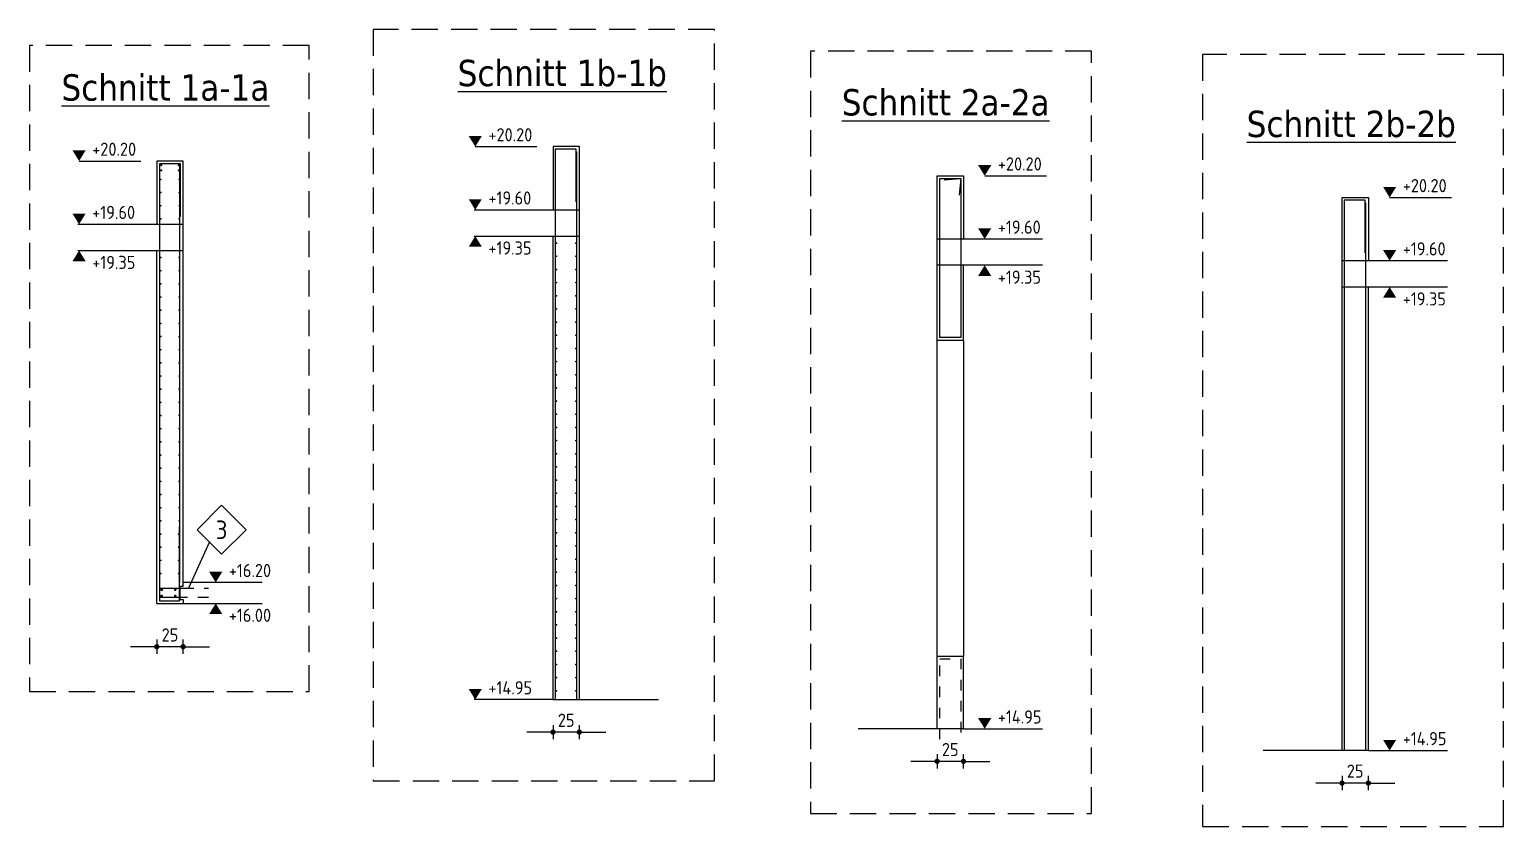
# Model space of a CAD drawing. Extents: x -10 to 76.6, y -8.8 to 49.1.
# Drawn here: x 45.81 to 59.8, y -8.81 to -1.24 of the extents above; entities that cross this region are included whole.
import ezdxf
from ezdxf.enums import TextEntityAlignment as Align

# ---------------------------------------------------------------- set-up
doc = ezdxf.new("R2010")
doc.units = 0
doc.header["$LTSCALE"] = 0.5
for name, pattern in [('AUSGEZOGEN', [1000.01, 1000, 0.01]), ('HIDDEN2', [0.187, 0.125, -0.062]), ('STRICHLINIE', [0.75, 0.5, -0.25])]:
    doc.linetypes.add(name, pattern=pattern)
for name, color, linetype in [('AFU', 7, 'Continuous'), ('BETON', 7, 'Continuous'), ('DETAIL', 7, 'Continuous'), ('HBT', 7, 'Continuous'), ('HILFE', 7, 'Continuous'), ('koten', 7, 'Continuous'), ('MASSE', 7, 'Continuous'), ('OBJEKT', 7, 'Continuous'), ('RND', 7, 'Continuous'), ('TEXT', 7, 'Continuous')]:
    doc.layers.add(name, color=color, linetype=linetype)
doc.styles.add('helv', font='tahoma.ttf')
doc.styles.add('txt', font='isocp.shx')
doc.linetypes.add('AFU_50K', pattern='A,0.15,["/",Standard,S=0.2,R=0,X=-0.01,Y=-0.1],0.07,["/",Standard,S=0.2,R=0,X=-0.01,Y=-0.1],0.15', length=0.37)
doc.dimstyles.new('DOT_I', dxfattribs={"dimscale": 0.5, "dimtxt": 0.25, "dimasz": 0.25, "dimexe": 0.1, "dimexo": 0.3, "dimgap": 0.1, "dimtad": 1, "dimdec": 3, "dimzin": 3, "dimtxsty": 'txt', "dimblk": 'DOT', "dimblk1": 'DOT', "dimblk2": 'DOT', "dimsah": 1, "dimcen": 0.1, "dimse1": 1, "dimse2": 1, "dimazin": 0, "dimtfac": 1, "dimtdec": 4, "dimtix": 1, "dimtmove": 2, "dimatfit": 3, "dimfxl": 0, "dimtvp": 1, "dimtolj": 1, "dimtzin": 0, "dimarcsym": 0})

# ---------------------------------------------------------------- blocks, each defined once
blk = doc.blocks.new('DOT')
at = {"layer": 'MASSE', "color": 7, "linetype": 'Continuous'}
for p, q in [((0, 0), (-1, 0)), ((0, 0.54), (0, -0.54))]:
    blk.add_line(p, q, dxfattribs=at)
at = {"layer": 'MASSE', "color": 7, "linetype": 'Continuous', "const_width": 0.2}
blk.add_lwpolyline([(-0.1, 0, 1), (0.1, 0, 1)], format="xyb", close=True, dxfattribs=at)
blk = doc.blocks.new('*D20')
at = {"layer": 'Defpoints', "color": 0, "linetype": 'AUSGEZOGEN', "transparency": 16777216}
for p in [(47.015, -7.103), (47.015, -7.103), (47.265, -7.103)]:
    blk.add_point(p, dxfattribs=at)
at = {"layer": 'MASSE', "color": 0, "linetype": 'AUSGEZOGEN', "lineweight": -2, "transparency": 16777216}
for p, q in [((46.89, -7.103), (46.765, -7.103)), ((47.265, -7.103), (47.015, -7.103)), ((47.39, -7.103), (47.515, -7.103))]:
    blk.add_line(p, q, dxfattribs=at)
at = {"layer": 'MASSE', "color": 0, "linetype": 'AUSGEZOGEN', "lineweight": -2, "transparency": 16777216, "xscale": 0.125, "yscale": 0.125, "zscale": 0.125}
blk.add_blockref('DOT', (47.015, -7.103), dxfattribs=at)
at = {"layer": 'MASSE', "color": 0, "linetype": 'AUSGEZOGEN', "lineweight": -2, "transparency": 16777216, "xscale": 0.125, "yscale": 0.125, "zscale": 0.125, "rotation": 180}
blk.add_blockref('DOT', (47.265, -7.103), dxfattribs=at)
at = {"layer": 'MASSE', "color": 0, "linetype": 'AUSGEZOGEN', "transparency": 16777216, "insert": (47.14, -6.991), "char_height": 0.125, "attachment_point": 5, "style": 'txt'}
blk.add_mtext('\\A1;25', dxfattribs=at)
blk = doc.blocks.new('okrd_o')
at = {"layer": 'koten', "color": 7, "linetype": 'Continuous'}
blk.add_solid([(-0.125, 0.202), (0.125, 0.202), (0, 0)], dxfattribs=at)
at = {"layer": 'koten', "style": 'txt'}
blk.add_attdef('OKRD', (0.25, 0.1), '', height=0.25, dxfattribs=at)
blk = doc.blocks.new('okrd_u')
at = {"layer": 'koten', "color": 7, "linetype": 'Continuous'}
blk.add_solid([(-0.125, -0.202), (0.125, -0.202), (0, 0)], dxfattribs=at)
at = {"layer": 'koten', "style": 'txt'}
blk.add_attdef('OKRD', (0.25, -0.35), '', height=0.25, dxfattribs=at)
blk = doc.blocks.new('*D21')
at = {"layer": 'Defpoints', "color": 0, "linetype": 'AUSGEZOGEN', "transparency": 16777216}
for p in [(50.776, -7.914), (50.776, -7.914), (51.026, -7.914)]:
    blk.add_point(p, dxfattribs=at)
at = {"layer": 'MASSE', "color": 0, "linetype": 'AUSGEZOGEN', "lineweight": -2, "transparency": 16777216}
for p, q in [((50.651, -7.914), (50.526, -7.914)), ((51.026, -7.914), (50.776, -7.914)), ((51.151, -7.914), (51.276, -7.914))]:
    blk.add_line(p, q, dxfattribs=at)
at = {"layer": 'MASSE', "color": 0, "linetype": 'AUSGEZOGEN', "lineweight": -2, "transparency": 16777216, "xscale": 0.125, "yscale": 0.125, "zscale": 0.125}
blk.add_blockref('DOT', (50.776, -7.914), dxfattribs=at)
at = {"layer": 'MASSE', "color": 0, "linetype": 'AUSGEZOGEN', "lineweight": -2, "transparency": 16777216, "xscale": 0.125, "yscale": 0.125, "zscale": 0.125, "rotation": 180}
blk.add_blockref('DOT', (51.026, -7.914), dxfattribs=at)
at = {"layer": 'MASSE', "color": 0, "linetype": 'AUSGEZOGEN', "transparency": 16777216, "insert": (50.901, -7.801), "char_height": 0.125, "attachment_point": 5, "style": 'txt'}
blk.add_mtext('\\A1;25', dxfattribs=at)
blk = doc.blocks.new('*D22')
at = {"layer": 'Defpoints', "color": 0, "linetype": 'AUSGEZOGEN', "transparency": 16777216}
for p in [(54.422, -8.191), (54.422, -8.191), (54.672, -8.191)]:
    blk.add_point(p, dxfattribs=at)
at = {"layer": 'MASSE', "color": 0, "linetype": 'AUSGEZOGEN', "lineweight": -2, "transparency": 16777216}
for p, q in [((54.297, -8.191), (54.172, -8.191)), ((54.672, -8.191), (54.422, -8.191)), ((54.797, -8.191), (54.922, -8.191))]:
    blk.add_line(p, q, dxfattribs=at)
at = {"layer": 'MASSE', "color": 0, "linetype": 'AUSGEZOGEN', "lineweight": -2, "transparency": 16777216, "xscale": 0.125, "yscale": 0.125, "zscale": 0.125}
blk.add_blockref('DOT', (54.422, -8.191), dxfattribs=at)
at = {"layer": 'MASSE', "color": 0, "linetype": 'AUSGEZOGEN', "lineweight": -2, "transparency": 16777216, "xscale": 0.125, "yscale": 0.125, "zscale": 0.125, "rotation": 180}
blk.add_blockref('DOT', (54.672, -8.191), dxfattribs=at)
at = {"layer": 'MASSE', "color": 0, "linetype": 'AUSGEZOGEN', "transparency": 16777216, "insert": (54.547, -8.079), "char_height": 0.125, "attachment_point": 5, "style": 'txt'}
blk.add_mtext('\\A1;25', dxfattribs=at)
blk = doc.blocks.new('*D23')
at = {"layer": 'Defpoints', "color": 0, "linetype": 'AUSGEZOGEN', "transparency": 16777216}
for p in [(58.266, -8.397), (58.266, -8.397), (58.516, -8.397)]:
    blk.add_point(p, dxfattribs=at)
at = {"layer": 'MASSE', "color": 0, "linetype": 'AUSGEZOGEN', "lineweight": -2, "transparency": 16777216}
for p, q in [((58.141, -8.397), (58.016, -8.397)), ((58.516, -8.397), (58.266, -8.397)), ((58.641, -8.397), (58.766, -8.397))]:
    blk.add_line(p, q, dxfattribs=at)
at = {"layer": 'MASSE', "color": 0, "linetype": 'AUSGEZOGEN', "lineweight": -2, "transparency": 16777216, "xscale": 0.125, "yscale": 0.125, "zscale": 0.125}
blk.add_blockref('DOT', (58.266, -8.397), dxfattribs=at)
at = {"layer": 'MASSE', "color": 0, "linetype": 'AUSGEZOGEN', "lineweight": -2, "transparency": 16777216, "xscale": 0.125, "yscale": 0.125, "zscale": 0.125, "rotation": 180}
blk.add_blockref('DOT', (58.516, -8.397), dxfattribs=at)
at = {"layer": 'MASSE', "color": 0, "linetype": 'AUSGEZOGEN', "transparency": 16777216, "insert": (58.391, -8.284), "char_height": 0.125, "attachment_point": 5, "style": 'txt'}
blk.add_mtext('\\A1;25', dxfattribs=at)

msp = doc.modelspace()

# ---------------------------------------------------------------- linework, layer by layer
at = {"layer": 'AFU', "color": 8, "linetype": 'AFU_50K'}
for p, q in [((50.776, -2.955), (51.026, -2.955)), ((47.015, -3.092), (47.265, -3.092)), ((50.776, -3.205), (51.026, -3.205)), ((47.015, -3.342), (47.265, -3.342)), ((54.672, -3.232), (54.422, -3.232)), ((54.672, -3.482), (54.422, -3.482)), ((58.516, -3.438), (58.266, -3.438)), ((58.516, -3.688), (58.266, -3.688)), ((50.776, -7.605), (51.026, -7.605)), ((54.672, -7.882), (54.422, -7.882)), ((58.516, -8.088), (58.266, -8.088))]:
    msp.add_line(p, q, dxfattribs=at)
at = {"layer": 'BETON', "color": 6, "linetype": 'AUSGEZOGEN'}
for p, q in [((51.026, -2.355), (50.776, -2.355)), ((50.776, -2.355), (50.776, -2.955)), ((51.026, -7.605), (51.026, -2.355)), ((47.265, -2.492), (47.015, -2.492)), ((47.015, -2.492), (47.015, -3.092)), ((47.265, -6.492), (47.265, -2.492)), ((54.422, -4.192), (54.422, -2.632)), ((54.422, -2.632), (54.672, -2.632)), ((54.672, -2.632), (54.672, -3.232)), ((58.266, -8.088), (58.266, -2.838)), ((58.266, -2.838), (58.516, -2.838)), ((58.516, -2.838), (58.516, -3.438)), ((50.026, -2.955), (50.776, -2.955)), ((46.265, -3.092), (47.015, -3.092)), ((50.026, -3.205), (50.776, -3.205)), ((50.776, -7.605), (50.776, -3.205)), ((46.265, -3.342), (47.015, -3.342)), ((47.015, -6.692), (47.015, -3.342)), ((55.422, -3.232), (54.672, -3.232)), ((54.672, -4.192), (54.672, -3.482)), ((55.422, -3.482), (54.672, -3.482)), ((59.266, -3.438), (58.516, -3.438)), ((58.516, -8.088), (58.516, -3.688)), ((59.266, -3.688), (58.516, -3.688)), ((54.422, -4.192), (54.672, -4.192)), ((48.015, -6.492), (47.265, -6.492)), ((47.015, -6.692), (48.015, -6.692)), ((54.422, -7.882), (54.422, -7.192)), ((54.422, -7.192), (54.672, -7.192)), ((54.672, -7.882), (54.672, -7.192)), ((50.776, -7.605), (50.026, -7.605)), ((51.026, -7.605), (51.776, -7.605)), ((54.422, -7.882), (53.672, -7.882)), ((54.672, -7.882), (55.422, -7.882)), ((58.266, -8.088), (57.516, -8.088)), ((58.516, -8.088), (59.266, -8.088))]:
    msp.add_line(p, q, dxfattribs=at)
at = {"layer": 'DETAIL', "color": 102, "linetype": 'STRICHLINIE'}
for points in [[(49.07, -1.243), (49.07, -8.376), (52.309, -8.376), (52.309, -1.243)], [(45.806, -1.394), (45.806, -7.529), (48.462, -7.529), (48.462, -1.394)], [(53.22, -1.449), (53.22, -8.686), (55.888, -8.686), (55.888, -1.449)], [(56.943, -1.479), (56.943, -8.81), (59.799, -8.81), (59.799, -1.479)]]:
    msp.add_lwpolyline(points, close=True, dxfattribs=at)
at = {"layer": 'HBT', "color": 102, "linetype": 'AUSGEZOGEN'}
for p, q in [((47.265, -6.531), (47.265, -6.492)), ((47.265, -6.653), (47.265, -6.692))]:
    msp.add_line(p, q, dxfattribs=at)
at = {"layer": 'HBT', "color": 1, "linetype": 'Continuous'}
msp.add_lwpolyline([(47.397, -5.992), (47.63, -5.758), (47.864, -5.992), (47.63, -6.225)], close=True, dxfattribs=at)
at = {"layer": 'HBT', "color": 1, "linetype": 'AUSGEZOGEN'}
msp.add_lwpolyline([(47.235, -6.637), (47.045, -6.637), (47.045, -6.547), (47.235, -6.547)], dxfattribs=at)
at = {"layer": 'HBT', "color": 102, "linetype": 'AUSGEZOGEN'}
msp.add_lwpolyline([(47.265, -6.531), (47.235, -6.531), (47.235, -6.653), (47.265, -6.653)], dxfattribs=at)
at = {"layer": 'HBT', "color": 1, "linetype": 'HIDDEN2'}
for points in [[(47.235, -6.547), (47.265, -6.547), (47.505, -6.547)], [(47.505, -6.637), (47.265, -6.637), (47.235, -6.637)]]:
    msp.add_lwpolyline(points, dxfattribs=at)
at = {"layer": 'HILFE', "color": 102, "linetype": 'AUSGEZOGEN'}
for p, q in [((50.038, -2.355), (50.624, -2.355)), ((46.277, -2.492), (46.863, -2.492)), ((54.874, -2.632), (55.46, -2.632)), ((58.718, -2.838), (59.304, -2.838)), ((47.514, -6.108), (47.316, -6.547))]:
    msp.add_line(p, q, dxfattribs=at)
at = {"layer": 'OBJEKT', "color": 7, "linetype": 'AUSGEZOGEN'}
for p, q in [((54.422, -7.192), (54.422, -4.192)), ((54.672, -4.192), (54.672, -7.192))]:
    msp.add_line(p, q, dxfattribs=at)
at = {"layer": 'RND', "color": 1, "linetype": 'AUSGEZOGEN'}
for points in [[(47.24, -3.017), (47.24, -2.517), (47.04, -2.517), (47.04, -3.017)], [(50.996, -2.88), (50.996, -2.38), (50.796, -2.38), (50.796, -2.88)], [(50.801, -7.605), (50.801, -2.405)], [(51.001, -7.605), (51.001, -2.405)], [(47.045, -6.492), (47.045, -2.542)], [(47.235, -6.492), (47.235, -2.542)], [(54.488, -2.671), (54.647, -2.657), (54.647, -4.167), (54.447, -4.167), (54.447, -2.657), (54.647, -2.657), (54.633, -2.817)], [(58.486, -3.363), (58.486, -2.863), (58.286, -2.863), (58.286, -3.363)], [(58.291, -8.088), (58.291, -2.888)], [(58.491, -8.088), (58.491, -2.888)], [(47.04, -5.967), (47.04, -6.667), (47.23, -6.667), (47.23, -5.967)]]:
    msp.add_lwpolyline(points, dxfattribs=at)
at = {"layer": 'RND', "color": 7, "linetype": 'AUSGEZOGEN'}
for points, const_width in [([(47.057, -2.666, -1), (47.049, -2.666, -1)], 0.008), ([(47.053, -2.531, 1), (47.063, -2.531, 1)], 0.01), ([(47.053, -2.581, 1), (47.063, -2.581, 1)], 0.01), ([(47.228, -2.531, -1), (47.218, -2.531, -1)], 0.01), ([(47.228, -2.581, -1), (47.218, -2.581, -1)], 0.01), ([(47.223, -2.666, 1), (47.231, -2.666, 1)], 0.008), ([(47.057, -2.791, -1), (47.049, -2.791, -1)], 0.008), ([(47.223, -2.791, 1), (47.231, -2.791, 1)], 0.008), ([(47.057, -2.916, -1), (47.049, -2.916, -1)], 0.008), ([(47.223, -2.916, 1), (47.231, -2.916, 1)], 0.008), ([(47.057, -3.041, -1), (47.049, -3.041, -1)], 0.008), ([(47.223, -3.041, 1), (47.231, -3.041, 1)], 0.008), ([(50.805, -3.271, 1), (50.813, -3.271, 1)], 0.008), ([(50.989, -3.271, 1), (50.997, -3.271, 1)], 0.008), ([(47.057, -3.408, -1), (47.049, -3.408, -1)], 0.008), ([(47.223, -3.408, 1), (47.231, -3.408, 1)], 0.008), ([(50.813, -3.396, -1), (50.805, -3.396, -1)], 0.008), ([(50.989, -3.396, 1), (50.997, -3.396, 1)], 0.008), ([(47.057, -3.533, -1), (47.049, -3.533, -1)], 0.008), ([(47.223, -3.533, 1), (47.231, -3.533, 1)], 0.008), ([(50.813, -3.521, -1), (50.805, -3.521, -1)], 0.008), ([(50.989, -3.521, 1), (50.997, -3.521, 1)], 0.008), ([(47.057, -3.658, -1), (47.049, -3.658, -1)], 0.008), ([(47.057, -3.783, -1), (47.049, -3.783, -1)], 0.008), ([(47.223, -3.658, 1), (47.231, -3.658, 1)], 0.008), ([(47.223, -3.783, 1), (47.231, -3.783, 1)], 0.008), ([(50.813, -3.646, -1), (50.805, -3.646, -1)], 0.008), ([(50.813, -3.771, -1), (50.805, -3.771, -1)], 0.008), ([(50.989, -3.646, 1), (50.997, -3.646, 1)], 0.008), ([(50.989, -3.771, 1), (50.997, -3.771, 1)], 0.008), ([(47.057, -3.908, -1), (47.049, -3.908, -1)], 0.008), ([(47.223, -3.908, 1), (47.231, -3.908, 1)], 0.008), ([(50.813, -3.896, -1), (50.805, -3.896, -1)], 0.008), ([(50.989, -3.896, 1), (50.997, -3.896, 1)], 0.008), ([(47.057, -4.033, -1), (47.049, -4.033, -1)], 0.008), ([(47.223, -4.033, 1), (47.231, -4.033, 1)], 0.008), ([(50.813, -4.021, -1), (50.805, -4.021, -1)], 0.008), ([(50.989, -4.021, 1), (50.997, -4.021, 1)], 0.008), ([(47.057, -4.158, -1), (47.049, -4.158, -1)], 0.008), ([(47.223, -4.158, 1), (47.231, -4.158, 1)], 0.008), ([(50.813, -4.146, -1), (50.805, -4.146, -1)], 0.008), ([(50.989, -4.146, 1), (50.997, -4.146, 1)], 0.008), ([(47.057, -4.283, -1), (47.049, -4.283, -1)], 0.008), ([(47.223, -4.283, 1), (47.231, -4.283, 1)], 0.008), ([(50.813, -4.271, -1), (50.805, -4.271, -1)], 0.008), ([(50.989, -4.271, 1), (50.997, -4.271, 1)], 0.008), ([(47.057, -4.408, -1), (47.049, -4.408, -1)], 0.008), ([(47.223, -4.408, 1), (47.231, -4.408, 1)], 0.008), ([(50.813, -4.396, -1), (50.805, -4.396, -1)], 0.008), ([(50.989, -4.396, 1), (50.997, -4.396, 1)], 0.008), ([(47.057, -4.533, -1), (47.049, -4.533, -1)], 0.008), ([(47.223, -4.533, 1), (47.231, -4.533, 1)], 0.008), ([(50.813, -4.521, -1), (50.805, -4.521, -1)], 0.008), ([(50.989, -4.521, 1), (50.997, -4.521, 1)], 0.008), ([(47.057, -4.658, -1), (47.049, -4.658, -1)], 0.008), ([(47.223, -4.658, 1), (47.231, -4.658, 1)], 0.008), ([(50.813, -4.646, -1), (50.805, -4.646, -1)], 0.008), ([(50.989, -4.646, 1), (50.997, -4.646, 1)], 0.008), ([(47.057, -4.783, -1), (47.049, -4.783, -1)], 0.008), ([(47.223, -4.783, 1), (47.231, -4.783, 1)], 0.008), ([(50.813, -4.771, -1), (50.805, -4.771, -1)], 0.008), ([(50.813, -4.896, -1), (50.805, -4.896, -1)], 0.008), ([(50.989, -4.771, 1), (50.997, -4.771, 1)], 0.008), ([(50.989, -4.896, 1), (50.997, -4.896, 1)], 0.008), ([(47.057, -4.908, -1), (47.049, -4.908, -1)], 0.008), ([(47.057, -5.033, -1), (47.049, -5.033, -1)], 0.008), ([(47.223, -4.908, 1), (47.231, -4.908, 1)], 0.008), ([(47.223, -5.033, 1), (47.231, -5.033, 1)], 0.008), ([(50.813, -5.021, -1), (50.805, -5.021, -1)], 0.008), ([(50.989, -5.021, 1), (50.997, -5.021, 1)], 0.008), ([(47.057, -5.158, -1), (47.049, -5.158, -1)], 0.008), ([(47.223, -5.158, 1), (47.231, -5.158, 1)], 0.008), ([(50.813, -5.146, -1), (50.805, -5.146, -1)], 0.008), ([(50.989, -5.146, 1), (50.997, -5.146, 1)], 0.008), ([(47.057, -5.283, -1), (47.049, -5.283, -1)], 0.008), ([(47.223, -5.283, 1), (47.231, -5.283, 1)], 0.008), ([(50.813, -5.271, -1), (50.805, -5.271, -1)], 0.008), ([(50.989, -5.271, 1), (50.997, -5.271, 1)], 0.008), ([(47.057, -5.408, -1), (47.049, -5.408, -1)], 0.008), ([(47.223, -5.408, 1), (47.231, -5.408, 1)], 0.008), ([(50.813, -5.396, -1), (50.805, -5.396, -1)], 0.008), ([(50.989, -5.396, 1), (50.997, -5.396, 1)], 0.008), ([(47.057, -5.533, -1), (47.049, -5.533, -1)], 0.008), ([(47.223, -5.533, 1), (47.231, -5.533, 1)], 0.008), ([(50.813, -5.521, -1), (50.805, -5.521, -1)], 0.008), ([(50.989, -5.521, 1), (50.997, -5.521, 1)], 0.008), ([(47.057, -5.658, -1), (47.049, -5.658, -1)], 0.008), ([(47.223, -5.658, 1), (47.231, -5.658, 1)], 0.008), ([(50.813, -5.646, -1), (50.805, -5.646, -1)], 0.008), ([(50.989, -5.646, 1), (50.997, -5.646, 1)], 0.008), ([(47.057, -5.783, -1), (47.049, -5.783, -1)], 0.008), ([(47.223, -5.783, 1), (47.231, -5.783, 1)], 0.008), ([(50.813, -5.771, -1), (50.805, -5.771, -1)], 0.008), ([(50.989, -5.771, 1), (50.997, -5.771, 1)], 0.008), ([(47.057, -5.908, -1), (47.049, -5.908, -1)], 0.008), ([(47.223, -5.908, 1), (47.231, -5.908, 1)], 0.008), ([(50.813, -5.896, -1), (50.805, -5.896, -1)], 0.008), ([(50.813, -6.021, -1), (50.805, -6.021, -1)], 0.008), ([(50.989, -5.896, 1), (50.997, -5.896, 1)], 0.008), ([(50.989, -6.021, 1), (50.997, -6.021, 1)], 0.008), ([(47.057, -6.033, -1), (47.049, -6.033, -1)], 0.008), ([(47.057, -6.158, -1), (47.049, -6.158, -1)], 0.008), ([(47.218, -6.033, 1), (47.226, -6.033, 1)], 0.008), ([(47.218, -6.158, 1), (47.226, -6.158, 1)], 0.008), ([(50.813, -6.146, -1), (50.805, -6.146, -1)], 0.008), ([(50.989, -6.146, 1), (50.997, -6.146, 1)], 0.008), ([(47.057, -6.283, -1), (47.049, -6.283, -1)], 0.008), ([(47.218, -6.283, 1), (47.226, -6.283, 1)], 0.008), ([(50.813, -6.271, -1), (50.805, -6.271, -1)], 0.008), ([(50.989, -6.271, 1), (50.997, -6.271, 1)], 0.008), ([(47.057, -6.408, -1), (47.049, -6.408, -1)], 0.008), ([(47.218, -6.408, 1), (47.226, -6.408, 1)], 0.008), ([(50.813, -6.396, -1), (50.805, -6.396, -1)], 0.008), ([(50.989, -6.396, 1), (50.997, -6.396, 1)], 0.008), ([(47.055, -6.562, 1), (47.068, -6.562, 1)], 0.0125), ([(47.184, -6.562, 1), (47.196, -6.562, 1)], 0.0125), ([(50.813, -6.521, -1), (50.805, -6.521, -1)], 0.008), ([(50.989, -6.521, 1), (50.997, -6.521, 1)], 0.008), ([(47.055, -6.621, 1), (47.068, -6.621, 1)], 0.0125), ([(47.184, -6.621, 1), (47.196, -6.621, 1)], 0.0125), ([(50.813, -6.646, -1), (50.805, -6.646, -1)], 0.008), ([(50.989, -6.646, 1), (50.997, -6.646, 1)], 0.008), ([(50.813, -6.771, -1), (50.805, -6.771, -1)], 0.008), ([(50.989, -6.771, 1), (50.997, -6.771, 1)], 0.008), ([(50.813, -6.896, -1), (50.805, -6.896, -1)], 0.008), ([(50.989, -6.896, 1), (50.997, -6.896, 1)], 0.008), ([(50.813, -7.021, -1), (50.805, -7.021, -1)], 0.008), ([(50.989, -7.021, 1), (50.997, -7.021, 1)], 0.008), ([(50.813, -7.146, -1), (50.805, -7.146, -1)], 0.008), ([(50.813, -7.271, -1), (50.805, -7.271, -1)], 0.008), ([(50.989, -7.146, 1), (50.997, -7.146, 1)], 0.008), ([(50.989, -7.271, 1), (50.997, -7.271, 1)], 0.008), ([(50.813, -7.396, -1), (50.805, -7.396, -1)], 0.008), ([(50.989, -7.396, 1), (50.997, -7.396, 1)], 0.008), ([(50.813, -7.521, -1), (50.805, -7.521, -1)], 0.008), ([(50.989, -7.521, 1), (50.997, -7.521, 1)], 0.008)]:
    msp.add_lwpolyline(points, format="xyb", close=True, dxfattribs=dict(at, const_width=const_width))
at = {"layer": 'RND', "color": 1, "linetype": 'HIDDEN2'}
msp.add_lwpolyline([(54.447, -7.982), (54.447, -7.217), (54.647, -7.217), (54.647, -7.982)], dxfattribs=at)

# ---------------------------------------------------------------- block references
at = {"layer": 'koten', "color": 7, "linetype": 'AUSGEZOGEN', "xscale": 0.5, "yscale": 0.5, "zscale": 0.5}
for name, p, values in [('okrd_o', (50.038, -2.355), {'OKRD': '+20.20'}), ('okrd_o', (46.277, -2.492), {'OKRD': '+20.20'}), ('okrd_o', (54.874, -2.632), {'OKRD': '+20.20'}), ('okrd_o', (50.038, -2.955), {'OKRD': '+19.60'}), ('okrd_o', (58.718, -2.838), {'OKRD': '+20.20'}), ('okrd_o', (46.277, -3.092), {'OKRD': '+19.60'}), ('okrd_o', (54.874, -3.232), {'OKRD': '+19.60'}), ('okrd_u', (50.038, -3.205), {'OKRD': '+19.35'}), ('okrd_u', (46.277, -3.342), {'OKRD': '+19.35'}), ('okrd_o', (58.718, -3.438), {'OKRD': '+19.60'}), ('okrd_u', (54.874, -3.482), {'OKRD': '+19.35'}), ('okrd_u', (58.718, -3.688), {'OKRD': '+19.35'}), ('okrd_o', (47.574, -6.492), {'OKRD': '+16.20'}), ('okrd_u', (47.574, -6.692), {'OKRD': '+16.00'}), ('okrd_o', (50.038, -7.605), {'OKRD': '+14.95'}), ('okrd_o', (54.874, -7.882), {'OKRD': '+14.95'}), ('okrd_o', (58.718, -8.088), {'OKRD': '+14.95'})]:
    msp.add_blockref(name, p, dxfattribs=at).add_auto_attribs(values)

# ---------------------------------------------------------------- texts
at = {"layer": 'HBT', "color": 1, "linetype": 'Continuous', "style": 'txt'}
msp.add_attdef('3', text='?', height=0.175, dxfattribs=at).set_placement((47.63, -6.08), align=Align.CENTER)
at = {"layer": 'TEXT', "color": 6, "linetype": 'AUSGEZOGEN', "style": 'helv'}
for s, p in [('%%USchnitt 1b-1b', (49.871, -1.781)), ('%%USchnitt 1a-1a', (46.11, -1.918)), ('%%USchnitt 2a-2a', (53.517, -2.059)), ('%%USchnitt 2b-2b', (57.361, -2.264))]:
    msp.add_text(s, height=0.25, dxfattribs=at).set_placement(p)

# ---------------------------------------------------------------- dimensions: what is measured, and where the dimension line sits
at = {"layer": 'MASSE', "color": 7, "linetype": 'AUSGEZOGEN'}
for base, p1, p2, picture, middle in [((47.015, -7.103), (47.265, -7.103), (47.015, -7.103), '*D20', (47.14, -6.991)), ((50.776, -7.914), (51.026, -7.914), (50.776, -7.914), '*D21', (50.901, -7.801)), ((54.422, -8.191), (54.672, -8.191), (54.422, -8.191), '*D22', (54.547, -8.079)), ((58.266, -8.397), (58.516, -8.397), (58.266, -8.397), '*D23', (58.391, -8.284))]:
    dim = msp.add_linear_dim(base=base, p1=p1, p2=p2, dimstyle='DOT_I', override={"dimdec": 0, "dimlfac": 100}, dxfattribs=at)
    dim.commit()
    dim.dimension.update_dxf_attribs({"geometry": picture, "text_midpoint": middle})

doc.saveas('drawing.dxf')
